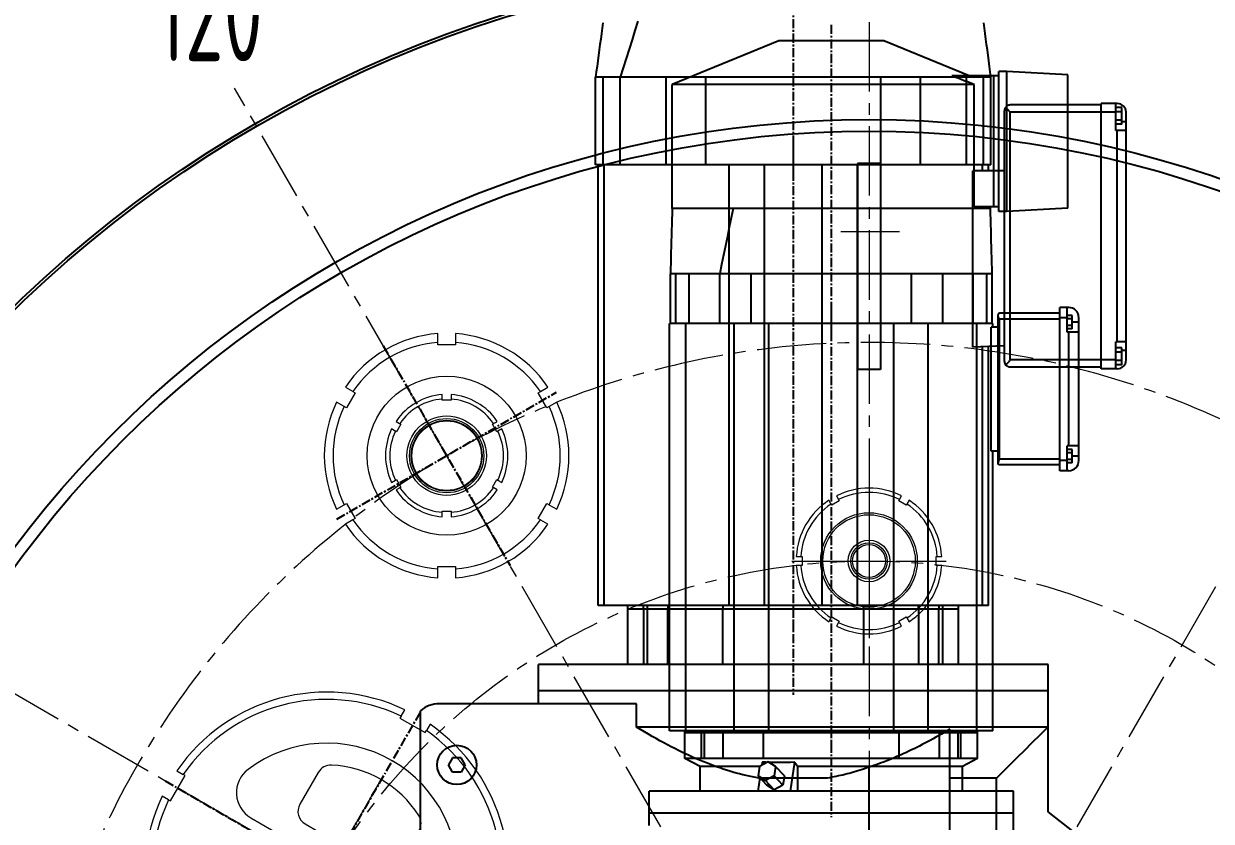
# Model space of a CAD drawing. Header units: inches. Extents: x -375 to 8535, y -477 to 12465.
# Drawn here: x 1244 to 2059, y 4790 to 5337 of the extents above; entities that cross this region are included whole.
import ezdxf

# ---------------------------------------------------------------- set-up
doc = ezdxf.new("R2010")
doc.units = ezdxf.units.IN
doc.header["$LTSCALE"] = 5
doc.linetypes.add('CENTER', pattern=[2, 1.25, -0.25, 0.25, -0.25])
doc.linetypes.add('CENTER2', pattern=[28.575, 19.05, -3.175, 3.175, -3.175])
for name, color, linetype in [('1轮廓实线层', 7, 'Continuous'), ('3中心线层', 1, 'CENTER'), ('6文字层', 3, 'Continuous')]:
    doc.layers.add(name, color=color, linetype=linetype)
doc.layers.add('图层1', color=1, linetype='CENTER2', lineweight=13)
doc.styles.add('PC_TEXTSTYLE', font='isocp.shx', dxfattribs={"width": 0.8, "bigfont": 'hzfs.shx'})

# ---------------------------------------------------------------- blocks, each defined once
blk = doc.blocks.new('SW_CENTERMARKSYMBOL_3')
at = {"color": 0, "linetype": 'Continuous', "lineweight": 0}
for p, q in [((0, 0.5), (0, 1.5)), ((0, 0), (0, 0.25)), ((-0.5, 0), (-1.5, 0)), ((0, 0), (-0.25, 0)), ((0, 0), (0, -0.25)), ((0, 0), (0.25, 0)), ((0.5, 0), (1.5, 0)), ((0, -0.5), (0, -1.5))]:
    blk.add_line(p, q, dxfattribs=at)
blk = doc.blocks.new('SW_CENTERMARKSYMBOL_15')
at = {"color": 0, "linetype": 'Continuous', "lineweight": 0}
for p, q in [((0, 0.1), (0, 0.2)), ((-0.1, 0), (-0.2, 0)), ((0, 0), (-0.05, 0)), ((0, 0), (0, 0.05)), ((0, 0), (0, -0.05)), ((0, 0), (0.05, 0)), ((0.1, 0), (0.2, 0)), ((0, -0.1), (0, -0.2))]:
    blk.add_line(p, q, dxfattribs=at)
blk = doc.blocks.new('I$C70221E4B')
at = {"color": 7, "linetype": 'Continuous', "lineweight": 15}
for p, q in [((118, 247.58), (118, 252.6)), ((118, 247.58), (118, 246)), ((118, 246), (138, 246)), ((138, 252.6), (138, 247.58)), ((138, 246), (138, 247.58)), ((88, 185.66), (88, 160.5)), ((168, 185.66), (168, 160.5)), ((98, 150.5), (158, 150.5)), ((3.4, 138), (8.42, 138)), ((10, 138), (8.42, 138)), ((10, 118), (10, 138)), ((63.63, 135.5), (192.37, 135.5)), ((247.58, 138), (246, 138)), ((246, 138), (246, 118)), ((247.58, 138), (252.6, 138)), ((8.42, 118), (3.4, 118)), ((8.42, 118), (10, 118)), ((192.37, 120.5), (63.63, 120.5)), ((246, 118), (247.58, 118)), ((252.6, 118), (247.58, 118)), ((148, 90.5), (128, 90.5)), ((178, 90.5), (148, 90.5)), ((178, 90.5), (178, 75.5)), ((128, 75.5), (148, 75.5)), ((148, 75.5), (178, 75.5)), ((138, 10), (118, 10)), ((118, 10), (118, 8.42)), ((118, 3.4), (118, 8.42)), ((138, 8.42), (138, 10)), ((138, 8.42), (138, 3.4))]:
    blk.add_line(p, q, dxfattribs=at)
for centre, radius, start, end in [((128, 128), 125, 94.58857, 175.41143), ((128, 128), 120, 94.78019, 175.21981), ((128, 128), 125, 4.58857, 85.41143), ((128, 128), 120, 4.78019, 85.21981), ((128, 128), 90, 23.1324, 156.8676), ((128, 128), 75, 62.51357, 117.48643), ((98, 185.66), 10, 117.48643, 180), ((158, 185.66), 10, 0, 62.51357), ((63.63, 155.5), 20, 156.8676, 270), ((192.37, 155.5), 20, 270, 23.1324), ((98, 160.5), 10, 180, 270), ((158, 160.5), 10, 270, 0), ((128, 128), 125, 184.58857, 265.41143), ((128, 128), 120, 184.78019, 265.21981), ((63.63, 100.5), 20, 90, 203.1324), ((128, 128), 120, 274.78019, 355.21981), ((128, 128), 125, 274.58857, 355.41143), ((192.37, 100.5), 20, 336.8676, 90), ((128, 128), 90, 203.1324, 336.8676), ((128, 83), 7.5, 90, 270)]:
    blk.add_arc(centre, radius, start, end, dxfattribs=at)
at = {"layer": '3中心线层'}
for p, q in [((128, 256), (128, 0)), ((0, 128), (256, 128)), ((120.5, 83), (178, 83))]:
    blk.add_line(p, q, dxfattribs=at)
at = {"color": 7, "linetype": 'Continuous', "lineweight": 0, "xscale": 50, "yscale": 50, "zscale": 50}
blk.add_blockref('SW_CENTERMARKSYMBOL_3', (128, 128), dxfattribs=at)
at = {"layer": '3中心线层', "xscale": 50, "yscale": 50, "zscale": 50}
blk.add_blockref('SW_CENTERMARKSYMBOL_15', (128, 83), dxfattribs=at)
blk = doc.blocks.new('I$CFEC8C5BE')
at = {"color": 7, "linetype": 'Continuous', "lineweight": 15}
for p, q in [((42.92, 151.35), (39.91, 156.56)), ((54.2, 155.82), (43.8, 149.82)), ((53.31, 157.35), (54.2, 155.82)), ((119.8, 155.82), (120.69, 157.35)), ((130.2, 149.82), (119.8, 155.82)), ((43.8, 149.82), (42.92, 151.35)), ((131.08, 151.35), (130.2, 149.82)), ((65.4, 118.41), (64.96, 119.17)), ((70.6, 121.41), (65.4, 118.41)), ((70.16, 122.17), (70.6, 121.41)), ((103.4, 121.41), (103.84, 122.17)), ((108.6, 118.41), (103.4, 121.41)), ((109.04, 119.17), (108.6, 118.41)), ((3.21, 93), (9.23, 93)), ((9.23, 93), (11, 93)), ((11, 93), (11, 81)), ((45.11, 90), (48.12, 90)), ((48.12, 90), (49, 90)), ((49, 90), (49, 84)), ((125, 90), (125.88, 90)), ((125, 84), (125, 90)), ((163, 93), (164.77, 93)), ((163, 81), (163, 93)), ((164.77, 93), (170.79, 93)), ((48.12, 84), (45.11, 84)), ((49, 84), (48.12, 84)), ((125.88, 84), (125, 84)), ((128.89, 84), (125.88, 84)), ((9.23, 81), (3.21, 81)), ((11, 81), (9.23, 81)), ((164.77, 81), (163, 81)), ((170.79, 81), (164.77, 81)), ((64.96, 54.83), (65.4, 55.59)), ((65.4, 55.59), (70.6, 52.59)), ((70.6, 52.59), (70.16, 51.83)), ((103.4, 52.59), (108.6, 55.59)), ((103.84, 51.83), (103.4, 52.59)), ((108.6, 55.59), (109.04, 54.83)), ((39.91, 17.44), (42.92, 22.65)), ((42.92, 22.65), (43.8, 24.18)), ((43.8, 24.18), (54.2, 18.18)), ((54.2, 18.18), (53.31, 16.65)), ((119.8, 18.18), (130.2, 24.18)), ((120.69, 16.65), (119.8, 18.18)), ((130.2, 24.18), (131.08, 22.65))]:
    blk.add_line(p, q, dxfattribs=at)
at = {"color": 7, "linetype": 'Continuous', "lineweight": 15, "flags": 128}
for points in [[(50.3, 162.56), (53.13, 157.67), (53.31, 157.35)], [(120.69, 157.35), (120.87, 157.67), (123.7, 162.56)], [(134.09, 156.56), (131.26, 151.67), (131.08, 151.35)], [(68.65, 124.78), (70.06, 122.33), (70.16, 122.17)], [(103.84, 122.17), (103.94, 122.33), (105.35, 124.78)], [(64.96, 119.17), (64.87, 119.33), (63.46, 121.78)], [(110.54, 121.78), (109.13, 119.33), (109.04, 119.17)], [(63.46, 52.22), (64.87, 54.67), (64.96, 54.83)], [(70.16, 51.83), (70.06, 51.67), (68.65, 49.22)], [(105.35, 49.22), (103.94, 51.67), (103.84, 51.83)], [(53.31, 16.65), (53.13, 16.33), (50.3, 11.44)], [(123.7, 11.44), (120.87, 16.33), (120.69, 16.65)], [(131.08, 22.65), (131.26, 22.33), (134.09, 17.44)]]:
    blk.add_lwpolyline(points, dxfattribs=at)
at = {"color": 7, "linetype": 'Continuous', "lineweight": 15}
for radius in [54.6, 27.3, 25.5, 24.3, 23.9]:
    blk.add_circle((87, 87), radius, dxfattribs=at)
for radius, start, end in [(84, 64.09604, 115.90396), (78, 64.41173, 115.58827), (84, 124.09604, 175.90396), (84, 4.09604, 55.90396), (78, 124.41173, 175.58827), (78, 4.41173, 55.58827), (42, 64.09604, 115.90396), (39, 64.41173, 115.58827), (42, 124.09604, 175.90396), (39, 124.41173, 175.58827), (39, 4.41173, 55.58827), (42, 4.09604, 55.90396), (42, 184.09604, 235.90396), (39, 184.41173, 235.58827), (39, 304.41173, 355.58827), (42, 304.09604, 355.90396), (84, 184.09604, 235.90396), (78, 184.41173, 235.58827), (78, 304.41173, 355.58827), (84, 304.09604, 355.90396), (42, 244.09604, 295.90396), (39, 244.41173, 295.58827), (78, 244.41173, 295.58827), (84, 244.09604, 295.90396)]:
    blk.add_arc((87, 87), radius, start, end, dxfattribs=at)
for points, knots in [([(125.88, 90), (125.95, 90), (126.95, 90), (127.95, 90), (128.89, 90)], [0, 0, 0, 0, 0.060559, 1, 1, 1, 1]), ([(109.04, 54.83), (109.07, 54.77), (109.57, 53.9), (110.07, 53.04), (110.54, 52.22)], [0, 0, 0, 0, 0.0605576, 1, 1, 1, 1])]:
    blk.add_open_spline(points, degree=3, knots=knots, dxfattribs=at)
at = {"layer": '3中心线层'}
for p, q in [((87, 174), (87, 0)), ((0, 87), (174, 87))]:
    blk.add_line(p, q, dxfattribs=at)
blk = doc.blocks.new('1-2')
for p, q in [((-12657.9, 283.59), (-12560.7, 283.59)), ((-12555.9, 135.2), (-12555.9, 270.59)), ((-12602.9, 261.48), (-12597.9, 264.36)), ((-12602.9, 255.7), (-12602.9, 261.48)), ((-12592.9, 261.48), (-12597.9, 264.36)), ((-12592.9, 255.7), (-12592.9, 261.48)), ((-12597.9, 252.82), (-12602.9, 255.7)), ((-12597.9, 252.82), (-12592.9, 255.7)), ((-12555.9, 202.59), (-12528.9, 202.59)), ((-12546.9, -147.41), (-12546.9, 202.59)), ((-12528.9, -147.41), (-12528.9, 202.59)), ((-12185.9, 163.34), (-12125.9, 163.34)), ((-12185.9, -108.16), (-12185.9, 163.34)), ((-12125.9, 163.32), (-12125.9, 163.34)), ((-12122.15, 162.84), (-12125.9, 163.34)), ((-12125.9, 163.28), (-12125.9, 163.32)), ((-12125.9, 163.21), (-12125.9, 163.28)), ((-12125.9, 163.11), (-12125.9, 163.21)), ((-12125.9, 162.98), (-12125.9, 163.11)), ((-12488.4, 161.59), (-12185.9, 161.59)), ((-12488.4, -106.41), (-12488.4, 161.59)), ((-12488.4, 157.52), (-12185.9, 157.52)), ((-12185.9, 158.12), (-12125.9, 158.12)), ((-12125.9, 162.82), (-12125.9, 162.98)), ((-12125.9, 162.63), (-12125.9, 162.82)), ((-12125.9, 162.41), (-12125.9, 162.63)), ((-12125.9, 162.17), (-12125.9, 162.41)), ((-12125.9, 161.89), (-12125.9, 162.17)), ((-12125.9, 161.59), (-12125.9, 161.89)), ((-12125.9, 161.26), (-12125.9, 161.59)), ((-12125.9, 160.89), (-12125.9, 161.26)), ((-12125.9, 160.5), (-12125.9, 160.89)), ((-12125.9, 159.64), (-12125.9, 160.5)), ((-12125.9, 159.16), (-12125.9, 159.64)), ((-12125.9, 158.66), (-12125.9, 159.16)), ((-12125.9, 158.12), (-12125.9, 158.66)), ((-12125.9, 157.97), (-12125.9, 158.12)), ((-12125.9, 157.81), (-12125.9, 157.97)), ((-12125.9, 157.63), (-12125.9, 157.81)), ((-12125.9, 157.44), (-12125.9, 157.63)), ((-12125.9, 157.25), (-12125.9, 157.44)), ((-12125.9, 157.04), (-12125.9, 157.25)), ((-12125.9, 156.82), (-12125.9, 157.04)), ((-12125.9, 156.59), (-12125.9, 156.82)), ((-12125.9, 156.35), (-12125.9, 156.59)), ((-12125.9, 156.1), (-12125.9, 156.35)), ((-12125.9, 155.84), (-12125.9, 156.1)), ((-12125.9, 155.57), (-12125.9, 155.84)), ((-12125.9, 155.29), (-12125.9, 155.57)), ((-12125.9, 154.99), (-12125.9, 155.29)), ((-12125.9, 154.69), (-12125.9, 154.99)), ((-12118.4, 162.34), (-12122.15, 162.84)), ((-12114.65, 161.84), (-12118.4, 162.34)), ((-12107.15, 160.84), (-12114.65, 161.84)), ((-12103.4, 160.34), (-12107.15, 160.84)), ((-12099.65, 159.84), (-12103.4, 160.34)), ((-12095.9, 159.34), (-12099.65, 159.84)), ((-12092.15, 158.84), (-12095.9, 159.34)), ((-12088.4, 158.34), (-12092.15, 158.84)), ((-12125.9, 154.37), (-12125.9, 154.69)), ((-12125.9, 154.05), (-12125.9, 154.37)), ((-12125.9, 153.71), (-12125.9, 154.05)), ((-12125.9, 153.37), (-12125.9, 153.71)), ((-12125.9, 153.01), (-12125.9, 153.37)), ((-12125.9, 152.65), (-12125.9, 153.01)), ((-12125.9, 152.27), (-12125.9, 152.65)), ((-12125.9, 151.89), (-12125.9, 152.27)), ((-12125.9, 151.49), (-12125.9, 151.89)), ((-12125.9, 151.08), (-12125.9, 151.49)), ((-12125.9, 150.67), (-12125.9, 151.08)), ((-12125.9, 150.24), (-12125.9, 150.67)), ((-12125.9, 149.81), (-12125.9, 150.24)), ((-12125.9, 149.36), (-12125.9, 149.81)), ((-12125.9, 148.91), (-12125.9, 149.36)), ((-12125.9, 148.45), (-12125.9, 148.91)), ((-12125.9, 147.97), (-12125.9, 148.45)), ((-12125.9, 147.49), (-12125.9, 147.97)), ((-12125.9, 147), (-12125.9, 147.49)), ((-12125.9, 146.5), (-12125.9, 147)), ((-12528.9, 141.09), (-12488.4, 141.09)), ((-12490.9, -85.91), (-12490.9, 141.09)), ((-12185.9, 146.5), (-12125.9, 146.5)), ((-12119.47, 144.45), (-12125.9, 146.5)), ((-12125.9, 145.56), (-12125.9, 146.5)), ((-12125.9, 144.79), (-12125.9, 145.56)), ((-12125.9, 144.01), (-12125.9, 144.79)), ((-12125.9, 143.22), (-12125.9, 144.01)), ((-12125.9, 142.43), (-12125.9, 143.22)), ((-12125.9, 141.62), (-12125.9, 142.43)), ((-12125.9, 140.81), (-12125.9, 141.62)), ((-12125.9, 139.99), (-12125.9, 140.81)), ((-12125.9, 139.16), (-12125.9, 139.99)), ((-12125.9, 138.32), (-12125.9, 139.16)), ((-12113.04, 142.41), (-12119.47, 144.45)), ((-12100.19, 138.32), (-12113.04, 142.41)), ((-12575.21, 129.73), (-12573.58, 132.45)), ((-12573.58, 132.45), (-12571.9, 135.2)), ((-12571.9, 135.2), (-12555.9, 135.2)), ((-12571.9, -147.41), (-12571.9, 135.2)), ((-12125.9, 137.48), (-12125.9, 138.32)), ((-12125.9, 136.63), (-12125.9, 137.48)), ((-12125.9, 135.76), (-12125.9, 136.63)), ((-12125.9, 134.89), (-12125.9, 135.76)), ((-12125.9, 134.02), (-12125.9, 134.89)), ((-12125.9, 133.13), (-12125.9, 134.02)), ((-12125.9, 132.24), (-12125.9, 133.13)), ((-12125.9, 131.33), (-12125.9, 132.24)), ((-12125.9, 130.43), (-12125.9, 131.33)), ((-12093.76, 136.28), (-12100.19, 138.32)), ((-12087.33, 134.23), (-12093.76, 136.28)), ((-12639.4, 126.49), (-12615.9, 126.49)), ((-12630.9, -123.51), (-12630.9, 126.49)), ((-12615.9, -123.51), (-12615.9, 126.49)), ((-12579.84, 121.75), (-12578.34, 124.38)), ((-12578.34, 124.38), (-12576.8, 127.04)), ((-12576.8, 127.04), (-12575.21, 129.73)), ((-12528.9, 130.27), (-12490.9, 130.27)), ((-12528.9, 127.63), (-12490.9, 127.63)), ((-12490.9, 130.38), (-12488.4, 130.38)), ((-12490.9, 127.73), (-12488.4, 127.73)), ((-12125.9, 129.51), (-12125.9, 130.43)), ((-12125.9, 128.58), (-12125.9, 129.51)), ((-12125.9, 127.65), (-12125.9, 128.58)), ((-12125.9, 126.71), (-12125.9, 127.65)), ((-12125.9, 125.77), (-12125.9, 126.71)), ((-12125.9, 124.81), (-12125.9, 125.77)), ((-12125.9, 123.85), (-12125.9, 124.81)), ((-12125.9, 122.88), (-12125.9, 123.85)), ((-12125.9, 121.9), (-12125.9, 122.88)), ((-12584.07, 114.01), (-12582.7, 116.57)), ((-12582.7, 116.57), (-12581.29, 119.14)), ((-12581.29, 119.14), (-12579.84, 121.75)), ((-12185.9, 114.86), (-12125.9, 114.86)), ((-12125.9, 120.92), (-12125.9, 121.9)), ((-12125.9, 119.93), (-12125.9, 120.92)), ((-12125.9, 118.94), (-12125.9, 119.93)), ((-12125.9, 117.93), (-12125.9, 118.94)), ((-12125.9, 116.92), (-12125.9, 117.93)), ((-12125.9, 115.9), (-12125.9, 116.92)), ((-12125.9, 114.86), (-12125.9, 115.9)), ((-12125.9, 114.15), (-12125.9, 114.86)), ((-12589.14, 104.03), (-12587.94, 106.49)), ((-12587.94, 106.49), (-12586.69, 108.97)), ((-12586.69, 108.97), (-12585.4, 111.48)), ((-12585.4, 111.48), (-12584.07, 114.01)), ((-12574.4, 112.49), (-12294.9, 112.49)), ((-12574.4, -109.51), (-12574.4, 112.49)), ((-12528.9, 113.7), (-12490.9, 113.7)), ((-12490.9, 113.59), (-12488.4, 113.59)), ((-12294.9, -109.51), (-12294.9, 112.49)), ((-12294.9, 111.99), (-12260.9, 111.99)), ((-12294.9, 108.19), (-12260.9, 108.19)), ((-12257.15, 111.89), (-12260.9, 111.99)), ((-12260.9, -109.01), (-12260.9, 111.99)), ((-12253.4, 111.78), (-12257.15, 111.89)), ((-12249.65, 111.68), (-12253.4, 111.78)), ((-12245.9, 111.57), (-12249.65, 111.68)), ((-12242.15, 111.47), (-12245.9, 111.57)), ((-12238.4, 111.36), (-12242.15, 111.47)), ((-12234.65, 111.26), (-12238.4, 111.36)), ((-12230.9, 111.16), (-12234.65, 111.26)), ((-12227.15, 111.05), (-12230.9, 111.16)), ((-12223.4, 110.95), (-12227.15, 111.05)), ((-12219.65, 110.84), (-12223.4, 110.95)), ((-12215.9, 110.74), (-12219.65, 110.84)), ((-12215.9, 110.74), (-12130.9, 110.74)), ((-12215.9, -107.76), (-12215.9, 110.74)), ((-12100.9, 37.59), (-12130.9, 110.74)), ((-12130.9, -96.62), (-12130.9, 110.74)), ((-12125.9, 113.45), (-12125.9, 114.15)), ((-12125.9, 112.75), (-12125.9, 113.45)), ((-12125.9, 112.04), (-12125.9, 112.75)), ((-12125.9, 111.32), (-12125.9, 112.04)), ((-12125.9, 110.6), (-12125.9, 111.32)), ((-12125.9, 109.87), (-12125.9, 110.6)), ((-12125.9, 109.14), (-12125.9, 109.87)), ((-12125.9, 108.4), (-12125.9, 109.14)), ((-12125.9, 107.65), (-12125.9, 108.4)), ((-12125.9, 106.9), (-12125.9, 107.65)), ((-12125.9, 106.15), (-12125.9, 106.9)), ((-12125.9, 105.38), (-12125.9, 106.15)), ((-12598.9, 91.49), (-12593.4, 101.99)), ((-12593.4, 101.99), (-12574.4, 101.99)), ((-12593.4, -99.01), (-12593.4, 101.99)), ((-12592.54, 96.75), (-12591.45, 99.16)), ((-12591.45, 99.16), (-12590.31, 101.58)), ((-12590.31, 101.58), (-12589.14, 104.03)), ((-12575.9, -99.01), (-12575.9, 101.99)), ((-12574.4, 101.4), (-12294.9, 101.4)), ((-12294.9, 99.01), (-12260.9, 99.01)), ((-12125.9, 104.62), (-12125.9, 105.38)), ((-12125.9, 103.85), (-12125.9, 104.62)), ((-12125.9, 103.07), (-12125.9, 103.85)), ((-12125.9, 102.29), (-12125.9, 103.07)), ((-12125.9, 101.51), (-12125.9, 102.29)), ((-12125.9, 100.72), (-12125.9, 101.51)), ((-12125.9, 99.93), (-12125.9, 100.72)), ((-12125.9, 99.13), (-12125.9, 99.93)), ((-12125.9, 98.33), (-12125.9, 99.13)), ((-12125.9, 97.52), (-12125.9, 98.33)), ((-12615.9, 91.49), (-12598.9, 91.49)), ((-12598.9, 50.82), (-12598.9, 91.49)), ((-12595.59, 89.63), (-12594.61, 91.99)), ((-12594.61, 91.99), (-12593.59, 94.36)), ((-12593.59, 94.36), (-12592.54, 96.75)), ((-12593.4, 90.5), (-12574.4, 90.5)), ((-12125.9, 96.72), (-12125.9, 97.52)), ((-12125.9, 95.9), (-12125.9, 96.72)), ((-12125.9, 95.09), (-12125.9, 95.9)), ((-12125.9, 94.27), (-12125.9, 95.09)), ((-12125.9, 93.45), (-12125.9, 94.27)), ((-12125.9, 92.62), (-12125.9, 93.45)), ((-12125.9, 91.8), (-12125.9, 92.62)), ((-12125.9, 90.97), (-12125.9, 91.8)), ((-12125.9, 90.13), (-12125.9, 90.97)), ((-12125.9, 89.3), (-12125.9, 90.13)), ((-12599.16, 80.35), (-12598.32, 82.65)), ((-12598.32, 82.65), (-12597.45, 84.96)), ((-12597.45, 84.96), (-12596.54, 87.29)), ((-12596.54, 87.29), (-12595.59, 89.63)), ((-12593.4, 88.57), (-12574.4, 88.57)), ((-12185.9, 87.62), (-12125.9, 87.62)), ((-12125.9, 88.46), (-12125.9, 89.3)), ((-12125.9, 87.62), (-12125.9, 88.46)), ((-12125.9, 84.23), (-12125.9, 87.62)), ((-12125.9, 80.83), (-12125.9, 84.23)), ((-12602.16, 71.24), (-12601.46, 73.5)), ((-12601.46, 73.5), (-12600.73, 75.77)), ((-12600.73, 75.77), (-12599.96, 78.05)), ((-12599.96, 78.05), (-12599.16, 80.35)), ((-12593.4, 75.84), (-12574.4, 75.84)), ((-12528.9, 75.95), (-12490.9, 75.95)), ((-12490.9, 75.72), (-12488.4, 75.72)), ((-12294.9, 78.08), (-12260.9, 78.08)), ((-12254.47, 76.77), (-12260.9, 78.08)), ((-12248.04, 75.47), (-12254.47, 76.77)), ((-12241.61, 74.17), (-12248.04, 75.47)), ((-12235.19, 72.87), (-12241.61, 74.17)), ((-12125.9, 77.42), (-12125.9, 80.83)), ((-12125.9, 74), (-12125.9, 77.42)), ((-12125.9, 70.59), (-12125.9, 74)), ((-12604.05, 64.5), (-12603.45, 66.74)), ((-12603.45, 66.74), (-12602.82, 68.99)), ((-12602.82, 68.99), (-12602.16, 71.24)), ((-12574.4, 68.07), (-12294.9, 68.07)), ((-12488.4, 71.61), (-12185.9, 71.61)), ((-12228.76, 71.57), (-12235.19, 72.87)), ((-12222.33, 70.27), (-12228.76, 71.57)), ((-12215.9, 68.97), (-12222.33, 70.27)), ((-12125.9, 67.16), (-12125.9, 70.59)), ((-12125.9, 63.74), (-12125.9, 67.16)), ((-12606.09, 55.6), (-12605.63, 57.82)), ((-12605.63, 57.82), (-12605.13, 60.04)), ((-12605.13, 60.04), (-12604.61, 62.27)), ((-12604.61, 62.27), (-12604.05, 64.5)), ((-12125.9, 60.31), (-12125.9, 63.74)), ((-12125.9, 56.87), (-12125.9, 60.31)), ((-12606.63, 50.54), (-12615.9, 51.99)), ((-12611.7, 45.79), (-12605.26, 51.81)), ((-12608.47, 46.77), (-12605.26, 51.81)), ((-12606.9, 51.17), (-12606.51, 53.38)), ((-12606.9, 4.01), (-12606.9, 51.17)), ((-12606.51, 53.38), (-12606.09, 55.6)), ((-12598.85, 50.81), (-12605.26, 51.81)), ((-12595.65, 44.76), (-12598.85, 50.81)), ((-12595.97, 48.87), (-12597.99, 49.19)), ((-12294.9, 56.47), (-12260.9, 56.47)), ((-12125.9, 53.44), (-12125.9, 56.87)), ((-12125.9, 50), (-12125.9, 53.44)), ((-12125.9, 46.56), (-12125.9, 50)), ((-12614.91, 40.75), (-12608.47, 46.77)), ((-12614.91, 40.75), (-12611.7, 45.79)), ((-12605.26, 40.73), (-12608.47, 46.77)), ((-12598.85, 39.72), (-12595.65, 44.76)), ((-12596.29, 38.2), (-12596.26, 41.05)), ((-12596.26, 41.05), (-12596.19, 43.9)), ((-12596.13, 45.67), (-12596.1, 46.2)), ((-12596.1, 46.2), (-12596.08, 46.74)), ((-12596.08, 46.74), (-12596.05, 47.27)), ((-12596.05, 47.27), (-12596.03, 47.8)), ((-12596.03, 47.8), (-12596, 48.34)), ((-12596, 48.34), (-12595.97, 48.87)), ((-12593.4, 48.15), (-12574.4, 48.15)), ((-12574.4, 44.41), (-12294.9, 44.41)), ((-12488.4, 47.45), (-12185.9, 47.45)), ((-12125.9, 43.12), (-12125.9, 46.56)), ((-12125.9, 39.67), (-12125.9, 43.12)), ((-12611.7, 34.7), (-12614.91, 40.75)), ((-12611.7, 34.7), (-12605.26, 40.73)), ((-12605.29, 33.7), (-12611.7, 34.7)), ((-12605.29, 33.7), (-12598.85, 39.72)), ((-12598.85, 39.72), (-12605.26, 40.73)), ((-12596.28, 35.34), (-12596.29, 38.2)), ((-12596.22, 32.47), (-12596.28, 35.34)), ((-12125.9, 36.23), (-12125.9, 39.67)), ((-12125.9, 32.78), (-12125.9, 36.23)), ((-12125.9, 29.34), (-12125.9, 32.78)), ((-12100.9, -34.61), (-12100.9, 37.59)), ((-12595.97, 26.7), (-12615.9, 29.82)), ((-12615.9, 24.54), (-12598.9, 24.54)), ((-12598.9, 24.54), (-12598.49, 24.84)), ((-12598.9, -88.51), (-12598.9, 24.54)), ((-12598.49, 24.84), (-12598.08, 25.14)), ((-12598.08, 25.14), (-12597.66, 25.45)), ((-12597.66, 25.45), (-12597.24, 25.76)), ((-12597.24, 25.76), (-12596.82, 26.07)), ((-12596.82, 26.07), (-12596.4, 26.38)), ((-12596.4, 26.38), (-12595.97, 26.7)), ((-12596.11, 29.59), (-12596.22, 32.47)), ((-12595.97, 26.7), (-12596.11, 29.59)), ((-12125.9, 25.89), (-12125.9, 29.34)), ((-12125.9, 22.44), (-12125.9, 25.89)), ((-12125.9, 19), (-12125.9, 22.44)), ((-12125.9, 15.55), (-12125.9, 19)), ((-12125.9, 12.11), (-12125.9, 15.55)), ((-12125.9, 8.67), (-12125.9, 12.11)), ((-12125.9, 5.22), (-12125.9, 8.67)), ((-12606.64, 2.53), (-12606.9, 4.01)), ((-12606.37, 1.05), (-12606.64, 2.53)), ((-12606.08, -0.42), (-12606.37, 1.05)), ((-12488.4, 7.73), (-12185.9, 7.73)), ((-12125.9, 1.79), (-12125.9, 5.22)), ((-12125.9, -1.65), (-12125.9, 1.79)), ((-12605.78, -1.9), (-12606.08, -0.42)), ((-12605.47, -3.39), (-12605.78, -1.9)), ((-12605.13, -4.87), (-12605.47, -3.39)), ((-12604.79, -6.35), (-12605.13, -4.87)), ((-12604.42, -7.84), (-12604.79, -6.35)), ((-12604.05, -9.33), (-12604.42, -7.84)), ((-12125.9, -5.08), (-12125.9, -1.65)), ((-12125.9, -8.51), (-12125.9, -5.08)), ((-12603.65, -10.82), (-12604.05, -9.33)), ((-12603.24, -12.32), (-12603.65, -10.82)), ((-12602.82, -13.82), (-12603.24, -12.32)), ((-12602.38, -15.32), (-12602.82, -13.82)), ((-12601.93, -16.82), (-12602.38, -15.32)), ((-12125.9, -11.94), (-12125.9, -8.51)), ((-12125.9, -15.36), (-12125.9, -11.94)), ((-12125.9, -18.78), (-12125.9, -15.36)), ((-12662.9, -24.41), (-12599.43, -24.41)), ((-12601.46, -18.33), (-12601.93, -16.82)), ((-12600.97, -19.85), (-12601.46, -18.33)), ((-12600.47, -21.36), (-12600.97, -19.85)), ((-12599.96, -22.88), (-12600.47, -21.36)), ((-12599.43, -24.41), (-12599.96, -22.88)), ((-12598.88, -26.07), (-12599.43, -24.41)), ((-12528.9, -20.77), (-12490.9, -20.77)), ((-12490.9, -20.54), (-12488.4, -20.54)), ((-12488.4, -16.43), (-12185.9, -16.43)), ((-12125.9, -22.19), (-12125.9, -18.78)), ((-12125.9, -25.6), (-12125.9, -22.19)), ((-12598.32, -27.73), (-12598.88, -26.07)), ((-12597.74, -29.4), (-12598.32, -27.73)), ((-12597.14, -31.08), (-12597.74, -29.4)), ((-12596.52, -32.76), (-12597.14, -31.08)), ((-12185.9, -32.44), (-12125.9, -32.44)), ((-12125.9, -29), (-12125.9, -25.6)), ((-12125.9, -32.44), (-12125.9, -29)), ((-12125.9, -33.28), (-12125.9, -32.44)), ((-12595.89, -34.45), (-12596.52, -32.76)), ((-12595.23, -36.15), (-12595.89, -34.45)), ((-12594.55, -37.86), (-12595.23, -36.15)), ((-12593.86, -39.57), (-12594.55, -37.86)), ((-12593.14, -41.29), (-12593.86, -39.57)), ((-12125.9, -34.12), (-12125.9, -33.28)), ((-12125.9, -34.95), (-12125.9, -34.12)), ((-12125.9, -35.78), (-12125.9, -34.95)), ((-12125.9, -36.61), (-12125.9, -35.78)), ((-12125.9, -37.44), (-12125.9, -36.61)), ((-12125.9, -38.27), (-12125.9, -37.44)), ((-12125.9, -39.09), (-12125.9, -38.27)), ((-12125.9, -39.91), (-12125.9, -39.09)), ((-12125.9, -40.72), (-12125.9, -39.91)), ((-12125.9, -41.53), (-12125.9, -40.72)), ((-12124.9, -93.13), (-12100.9, -34.61)), ((-12593.4, -45.17), (-12574.4, -45.17)), ((-12592.41, -43.02), (-12593.14, -41.29)), ((-12591.66, -44.76), (-12592.41, -43.02)), ((-12590.88, -46.51), (-12591.66, -44.76)), ((-12590.09, -48.27), (-12590.88, -46.51)), ((-12589.27, -50.04), (-12590.09, -48.27)), ((-12574.4, -41.43), (-12294.9, -41.43)), ((-12125.9, -42.34), (-12125.9, -41.53)), ((-12125.9, -43.15), (-12125.9, -42.34)), ((-12125.9, -43.95), (-12125.9, -43.15)), ((-12125.9, -44.74), (-12125.9, -43.95)), ((-12125.9, -45.54), (-12125.9, -44.74)), ((-12125.9, -46.33), (-12125.9, -45.54)), ((-12125.9, -47.11), (-12125.9, -46.33)), ((-12125.9, -47.89), (-12125.9, -47.11)), ((-12125.9, -48.67), (-12125.9, -47.89)), ((-12125.9, -49.44), (-12125.9, -48.67)), ((-12588.44, -51.82), (-12589.27, -50.04)), ((-12587.58, -53.61), (-12588.44, -51.82)), ((-12586.71, -55.41), (-12587.58, -53.61)), ((-12585.81, -57.22), (-12586.71, -55.41)), ((-12294.9, -53.49), (-12260.9, -53.49)), ((-12125.9, -50.2), (-12125.9, -49.44)), ((-12125.9, -50.96), (-12125.9, -50.2)), ((-12125.9, -51.72), (-12125.9, -50.96)), ((-12125.9, -52.47), (-12125.9, -51.72)), ((-12125.9, -53.22), (-12125.9, -52.47)), ((-12125.9, -53.95), (-12125.9, -53.22)), ((-12125.9, -54.69), (-12125.9, -53.95)), ((-12125.9, -55.42), (-12125.9, -54.69)), ((-12125.9, -56.14), (-12125.9, -55.42)), ((-12125.9, -56.86), (-12125.9, -56.14)), ((-12125.9, -57.57), (-12125.9, -56.86)), ((-12584.89, -59.04), (-12585.81, -57.22)), ((-12583.95, -60.88), (-12584.89, -59.04)), ((-12582.99, -62.73), (-12583.95, -60.88)), ((-12582, -64.59), (-12582.99, -62.73)), ((-12581, -66.47), (-12582, -64.59)), ((-12574.4, -65.1), (-12294.9, -65.1)), ((-12528.9, -58.52), (-12490.9, -58.52)), ((-12490.9, -58.41), (-12488.4, -58.41)), ((-12185.9, -59.69), (-12125.9, -59.69)), ((-12125.9, -58.27), (-12125.9, -57.57)), ((-12125.9, -58.97), (-12125.9, -58.27)), ((-12125.9, -59.69), (-12125.9, -58.97)), ((-12125.9, -60.75), (-12125.9, -59.69)), ((-12125.9, -61.77), (-12125.9, -60.75)), ((-12125.9, -62.79), (-12125.9, -61.77)), ((-12125.9, -63.8), (-12125.9, -62.79)), ((-12125.9, -64.8), (-12125.9, -63.8)), ((-12125.9, -65.79), (-12125.9, -64.8)), ((-12593.4, -72.86), (-12574.4, -72.86)), ((-12579.97, -68.36), (-12581, -66.47)), ((-12578.92, -70.26), (-12579.97, -68.36)), ((-12577.84, -72.18), (-12578.92, -70.26)), ((-12576.74, -74.11), (-12577.84, -72.18)), ((-12528.9, -72.45), (-12490.9, -72.45)), ((-12490.9, -72.55), (-12488.4, -72.55)), ((-12125.9, -66.78), (-12125.9, -65.79)), ((-12125.9, -67.76), (-12125.9, -66.78)), ((-12125.9, -68.74), (-12125.9, -67.76)), ((-12125.9, -69.7), (-12125.9, -68.74)), ((-12125.9, -70.66), (-12125.9, -69.7)), ((-12125.9, -71.62), (-12125.9, -70.66)), ((-12125.9, -72.56), (-12125.9, -71.62)), ((-12125.9, -73.5), (-12125.9, -72.56)), ((-12669.88, -80.01), (-12573.3, -80.01)), ((-12606.9, -112.05), (-12606.9, -80.01)), ((-12575.62, -76.06), (-12576.74, -74.11)), ((-12574.47, -78.03), (-12575.62, -76.06)), ((-12573.3, -80.01), (-12574.47, -78.03)), ((-12528.9, -75.09), (-12490.9, -75.09)), ((-12490.9, -75.2), (-12488.4, -75.2)), ((-12294.9, -75.1), (-12260.9, -75.1)), ((-12125.9, -74.43), (-12125.9, -73.5)), ((-12125.9, -75.35), (-12125.9, -74.43)), ((-12125.9, -76.26), (-12125.9, -75.35)), ((-12125.9, -77.17), (-12125.9, -76.26)), ((-12125.9, -78.07), (-12125.9, -77.17)), ((-12125.9, -78.96), (-12125.9, -78.07)), ((-12125.9, -79.84), (-12125.9, -78.96)), ((-12125.9, -80.71), (-12125.9, -79.84)), ((-12125.9, -81.58), (-12125.9, -80.71)), ((-12125.7, -83.33), (-12124.9, -81.27)), ((-12124.9, -113.51), (-12124.9, -81.27)), ((-12615.9, -88.51), (-12598.9, -88.51)), ((-12593.4, -99.01), (-12598.9, -88.51)), ((-12593.4, -85.59), (-12574.4, -85.59)), ((-12593.4, -87.52), (-12574.4, -87.52)), ((-12528.9, -85.91), (-12488.4, -85.91)), ((-12128.21, -89.77), (-12127.35, -87.58)), ((-12127.35, -87.58), (-12126.52, -85.43)), ((-12126.52, -85.43), (-12125.7, -83.33)), ((-12125.9, -82.44), (-12125.9, -81.58)), ((-12125.9, -83.28), (-12125.9, -82.44)), ((-12125.9, -84.13), (-12125.9, -83.28)), ((-12125.9, -84.96), (-12125.9, -84.13)), ((-12125.9, -85.78), (-12125.9, -84.96)), ((-12125.9, -86.6), (-12125.9, -85.78)), ((-12125.9, -87.4), (-12125.9, -86.6)), ((-12125.9, -88.2), (-12125.9, -87.4)), ((-12125.9, -88.99), (-12125.9, -88.2)), ((-12125.9, -89.77), (-12125.9, -88.99)), ((-12310.15, -117.41), (-12311.1, -95.7)), ((-12311.1, -95.7), (-12190.15, -95.7)), ((-12294.9, -96.03), (-12260.9, -96.03)), ((-12214.9, -96.62), (-12130.9, -96.62)), ((-12214.9, -113.51), (-12214.9, -96.62)), ((-12190.15, -117.41), (-12190.15, -95.7)), ((-12185.9, -91.32), (-12125.9, -91.32)), ((-12130.9, -96.62), (-12129.98, -94.28)), ((-12129.98, -94.28), (-12129.08, -92)), ((-12129.08, -92), (-12128.21, -89.77)), ((-12125.9, -90.54), (-12125.9, -89.77)), ((-12125.9, -91.32), (-12125.9, -90.54)), ((-12125.9, -91.84), (-12125.9, -91.32)), ((-12125.9, -92.33), (-12125.9, -91.84)), ((-12125.9, -92.81), (-12125.9, -92.33)), ((-12125.9, -93.28), (-12125.9, -92.81)), ((-12125.9, -93.74), (-12125.9, -93.28)), ((-12125.9, -94.2), (-12125.9, -93.74)), ((-12125.9, -94.64), (-12125.9, -94.2)), ((-12125.9, -95.08), (-12125.9, -94.64)), ((-12125.9, -95.5), (-12125.9, -95.08)), ((-12125.9, -95.92), (-12125.9, -95.5)), ((-12125.9, -96.32), (-12125.9, -95.92)), ((-12125.9, -96.72), (-12125.9, -96.32)), ((-12125.9, -97.1), (-12125.9, -96.72)), ((-12125.9, -97.48), (-12125.9, -97.1)), ((-12125.9, -97.84), (-12125.9, -97.48)), ((-12125.9, -98.2), (-12125.9, -97.84)), ((-12593.4, -99.01), (-12574.4, -99.01)), ((-12574.4, -98.42), (-12294.9, -98.42)), ((-12488.4, -102.34), (-12310.81, -102.34)), ((-12294.9, -105.21), (-12260.9, -105.21)), ((-12190.15, -102.34), (-12185.9, -102.34)), ((-12185.9, -102.94), (-12125.9, -102.94)), ((-12125.9, -98.54), (-12125.9, -98.2)), ((-12125.9, -98.88), (-12125.9, -98.54)), ((-12125.9, -99.2), (-12125.9, -98.88)), ((-12125.9, -99.51), (-12125.9, -99.2)), ((-12125.9, -99.82), (-12125.9, -99.51)), ((-12125.9, -100.11), (-12125.9, -99.82)), ((-12125.9, -100.39), (-12125.9, -100.11)), ((-12125.9, -100.66), (-12125.9, -100.39)), ((-12125.9, -100.93), (-12125.9, -100.66)), ((-12125.9, -101.18), (-12125.9, -100.93)), ((-12125.9, -101.42), (-12125.9, -101.18)), ((-12125.9, -101.64), (-12125.9, -101.42)), ((-12125.9, -101.86), (-12125.9, -101.64)), ((-12125.9, -102.07), (-12125.9, -101.86)), ((-12125.9, -102.27), (-12125.9, -102.07)), ((-12125.9, -102.45), (-12125.9, -102.27)), ((-12125.9, -102.63), (-12125.9, -102.45)), ((-12125.9, -102.79), (-12125.9, -102.63)), ((-12125.9, -102.94), (-12125.9, -102.79)), ((-12125.9, -103.48), (-12125.9, -102.94)), ((-12125.9, -103.98), (-12125.9, -103.48)), ((-12125.9, -104.46), (-12125.9, -103.98)), ((-12125.9, -104.91), (-12125.9, -104.46)), ((-12125.9, -105.32), (-12125.9, -104.91)), ((-12125.9, -105.71), (-12125.9, -105.32)), ((-12125.9, -106.08), (-12125.9, -105.71)), ((-12114.65, -106.66), (-12107.15, -105.66)), ((-12107.15, -105.66), (-12103.4, -105.16)), ((-12103.4, -105.16), (-12099.65, -104.66)), ((-12099.65, -104.66), (-12095.9, -104.16)), ((-12095.9, -104.16), (-12092.15, -103.66)), ((-12092.15, -103.66), (-12088.4, -103.16)), ((-12680.67, -112.05), (-12606.9, -112.05)), ((-12602.36, -116.6), (-12606.9, -112.05)), ((-12574.4, -109.51), (-12382.52, -109.51)), ((-12488.4, -106.41), (-12310.63, -106.41)), ((-12391.9, -113.92), (-12391.88, -113.83)), ((-12391.9, -114.01), (-12391.9, -113.92)), ((-12391.9, -155.51), (-12391.9, -114.01)), ((-12391.88, -113.83), (-12391.86, -113.74)), ((-12391.86, -113.74), (-12391.83, -113.65)), ((-12391.83, -113.65), (-12391.79, -113.56)), ((-12391.79, -113.56), (-12391.74, -113.47)), ((-12391.74, -113.47), (-12391.69, -113.39)), ((-12391.69, -113.39), (-12391.62, -113.32)), ((-12391.62, -113.32), (-12391.54, -113.24)), ((-12391.54, -113.24), (-12391.46, -113.18)), ((-12391.46, -113.18), (-12391.36, -113.12)), ((-12391.36, -113.12), (-12391.26, -113.08)), ((-12391.26, -113.08), (-12391.15, -113.04)), ((-12391.15, -113.04), (-12391.03, -113.02)), ((-12391.03, -113.02), (-12390.9, -113.01)), ((-12390.9, -113.01), (-12288.9, -113.01)), ((-12390.39, -113.02), (-12390.55, -113.01)), ((-12390.23, -113.04), (-12390.39, -113.02)), ((-12390.07, -113.08), (-12390.23, -113.04)), ((-12389.9, -113.12), (-12390.07, -113.08)), ((-12389.73, -113.18), (-12389.9, -113.12)), ((-12389.55, -113.24), (-12389.73, -113.18)), ((-12389.37, -113.32), (-12389.55, -113.24)), ((-12389.19, -113.39), (-12389.37, -113.32)), ((-12389.01, -113.47), (-12389.19, -113.39)), ((-12388.82, -113.56), (-12389.01, -113.47)), ((-12388.63, -113.65), (-12388.82, -113.56)), ((-12388.45, -113.74), (-12388.63, -113.65)), ((-12388.26, -113.83), (-12388.45, -113.74)), ((-12388.08, -113.92), (-12388.26, -113.83)), ((-12387.9, -114.01), (-12388.08, -113.92)), ((-12387.9, -114.01), (-12291.9, -114.01)), ((-12387.9, -155.51), (-12387.9, -114.01)), ((-12382.4, -113.01), (-12382.57, -108.24)), ((-12382.57, -108.24), (-12297.4, -108.24)), ((-12297.4, -113.01), (-12297.4, -108.24)), ((-12297.4, -109.51), (-12294.9, -109.51)), ((-12294.9, -109.01), (-12260.9, -109.01)), ((-12291.9, -114.01), (-12291.72, -113.92)), ((-12291.9, -155.51), (-12291.9, -114.01)), ((-12291.72, -113.92), (-12291.54, -113.83)), ((-12291.54, -113.83), (-12291.35, -113.74)), ((-12291.35, -113.74), (-12291.16, -113.65)), ((-12291.16, -113.65), (-12290.98, -113.56)), ((-12290.98, -113.56), (-12290.79, -113.47)), ((-12290.79, -113.47), (-12290.61, -113.39)), ((-12290.61, -113.39), (-12290.43, -113.32)), ((-12290.43, -113.32), (-12290.25, -113.24)), ((-12290.25, -113.24), (-12290.07, -113.18)), ((-12290.07, -113.18), (-12289.9, -113.12)), ((-12289.9, -113.12), (-12289.73, -113.08)), ((-12289.73, -113.08), (-12289.56, -113.04)), ((-12289.56, -113.04), (-12289.41, -113.02)), ((-12289.41, -113.02), (-12289.25, -113.01)), ((-12288.77, -113.02), (-12288.9, -113.01)), ((-12288.65, -113.04), (-12288.77, -113.02)), ((-12288.54, -113.08), (-12288.65, -113.04)), ((-12288.44, -113.12), (-12288.54, -113.08)), ((-12288.34, -113.18), (-12288.44, -113.12)), ((-12288.26, -113.24), (-12288.34, -113.18)), ((-12288.18, -113.32), (-12288.26, -113.24)), ((-12288.11, -113.39), (-12288.18, -113.32)), ((-12288.06, -113.47), (-12288.11, -113.39)), ((-12288.01, -113.56), (-12288.06, -113.47)), ((-12287.97, -113.65), (-12288.01, -113.56)), ((-12287.94, -113.74), (-12287.97, -113.65)), ((-12287.92, -113.83), (-12287.94, -113.74)), ((-12287.9, -113.92), (-12287.92, -113.83)), ((-12287.9, -114.01), (-12287.9, -113.92)), ((-12287.9, -155.51), (-12287.9, -114.01)), ((-12260.9, -109.01), (-12257.15, -108.91)), ((-12257.15, -108.91), (-12253.4, -108.8)), ((-12253.4, -108.8), (-12249.65, -108.7)), ((-12249.65, -108.7), (-12245.9, -108.6)), ((-12245.9, -108.6), (-12242.15, -108.49)), ((-12242.15, -108.49), (-12238.4, -108.39)), ((-12238.4, -108.39), (-12234.65, -108.28)), ((-12234.65, -108.28), (-12230.9, -108.18)), ((-12230.9, -108.18), (-12227.15, -108.07)), ((-12227.15, -108.07), (-12223.4, -107.97)), ((-12223.4, -107.97), (-12219.65, -107.87)), ((-12219.65, -107.87), (-12215.9, -107.76)), ((-12217.9, -113.51), (-12121.9, -113.51)), ((-12217.9, -119.01), (-12217.9, -113.51)), ((-12215.9, -107.76), (-12214.9, -107.76)), ((-12214.9, -110.01), (-12124.9, -110.01)), ((-12190.15, -106.41), (-12185.9, -106.41)), ((-12185.9, -108.16), (-12125.9, -108.16)), ((-12125.9, -106.41), (-12125.9, -106.08)), ((-12125.9, -106.71), (-12125.9, -106.41)), ((-12125.9, -106.99), (-12125.9, -106.71)), ((-12125.9, -107.23), (-12125.9, -106.99)), ((-12125.9, -107.45), (-12125.9, -107.23)), ((-12125.9, -107.64), (-12125.9, -107.45)), ((-12125.9, -107.8), (-12125.9, -107.64)), ((-12125.9, -108.16), (-12122.15, -107.66)), ((-12125.9, -107.93), (-12125.9, -107.8)), ((-12125.9, -108.03), (-12125.9, -107.93)), ((-12125.9, -108.1), (-12125.9, -108.03)), ((-12125.9, -108.15), (-12125.9, -108.1)), ((-12125.9, -108.16), (-12125.9, -108.15)), ((-12122.15, -107.66), (-12118.4, -107.16)), ((-12121.9, -119.01), (-12121.9, -113.51)), ((-12118.4, -107.16), (-12114.65, -106.66)), ((-12597.68, -121.29), (-12602.36, -116.6)), ((-12592.85, -126.13), (-12597.68, -121.29)), ((-12324.9, -121.41), (-12324.89, -121.2)), ((-12324.9, -183.91), (-12324.9, -121.41)), ((-12324.89, -121.2), (-12324.88, -120.98)), ((-12324.88, -120.98), (-12324.85, -120.76)), ((-12324.85, -120.76), (-12324.8, -120.53)), ((-12324.8, -120.53), (-12324.75, -120.31)), ((-12324.75, -120.31), (-12324.67, -120.09)), ((-12324.67, -120.09), (-12324.59, -119.87)), ((-12324.59, -119.87), (-12324.49, -119.65)), ((-12324.49, -119.65), (-12324.38, -119.44)), ((-12324.38, -119.44), (-12324.25, -119.23)), ((-12324.25, -119.23), (-12324.12, -119.03)), ((-12324.12, -119.03), (-12323.96, -118.84)), ((-12323.96, -118.84), (-12323.8, -118.66)), ((-12323.8, -118.66), (-12323.62, -118.48)), ((-12323.62, -118.48), (-12323.43, -118.32)), ((-12323.24, -118.48), (-12323.43, -118.32)), ((-12323.03, -118.66), (-12323.24, -118.48)), ((-12322.81, -118.84), (-12323.03, -118.66)), ((-12322.59, -119.03), (-12322.81, -118.84)), ((-12322.35, -119.23), (-12322.59, -119.03)), ((-12322.12, -119.44), (-12322.35, -119.23)), ((-12321.88, -119.65), (-12322.12, -119.44)), ((-12321.63, -119.87), (-12321.88, -119.65)), ((-12321.38, -120.09), (-12321.63, -119.87)), ((-12321.13, -120.31), (-12321.38, -120.09)), ((-12320.88, -120.53), (-12321.13, -120.31)), ((-12320.9, -117.41), (-12148.9, -117.41)), ((-12320.63, -120.76), (-12320.88, -120.53)), ((-12320.38, -120.98), (-12320.63, -120.76)), ((-12320.14, -121.2), (-12320.38, -120.98)), ((-12319.9, -121.41), (-12320.14, -121.2)), ((-12319.9, -121.41), (-12149.9, -121.41)), ((-12319.9, -193.91), (-12319.9, -121.41)), ((-12215.7, -161.01), (-12217.9, -119.01)), ((-12217.9, -119.01), (-12121.9, -119.01)), ((-12149.9, -121.41), (-12149.66, -121.2)), ((-12149.9, -193.91), (-12149.9, -121.41)), ((-12149.66, -121.2), (-12149.41, -120.98)), ((-12149.41, -120.98), (-12149.17, -120.76)), ((-12149.17, -120.76), (-12148.92, -120.53)), ((-12148.92, -120.53), (-12148.67, -120.31)), ((-12148.67, -120.31), (-12148.42, -120.09)), ((-12148.42, -120.09), (-12148.17, -119.87)), ((-12148.17, -119.87), (-12147.92, -119.65)), ((-12147.92, -119.65), (-12147.68, -119.44)), ((-12147.68, -119.44), (-12147.44, -119.23)), ((-12147.44, -119.23), (-12147.21, -119.03)), ((-12147.21, -119.03), (-12146.99, -118.84)), ((-12146.99, -118.84), (-12146.77, -118.66)), ((-12146.77, -118.66), (-12146.56, -118.48)), ((-12146.56, -118.48), (-12146.36, -118.32)), ((-12146.18, -118.48), (-12146.36, -118.32)), ((-12146, -118.66), (-12146.18, -118.48)), ((-12145.83, -118.84), (-12146, -118.66)), ((-12145.68, -119.03), (-12145.83, -118.84)), ((-12145.54, -119.23), (-12145.68, -119.03)), ((-12145.42, -119.44), (-12145.54, -119.23)), ((-12145.31, -119.65), (-12145.42, -119.44)), ((-12145.21, -119.87), (-12145.31, -119.65)), ((-12145.12, -120.09), (-12145.21, -119.87)), ((-12145.05, -120.31), (-12145.12, -120.09)), ((-12145, -120.53), (-12145.05, -120.31)), ((-12144.95, -120.76), (-12145, -120.53)), ((-12144.92, -120.98), (-12144.95, -120.76)), ((-12144.91, -121.2), (-12144.92, -120.98)), ((-12144.9, -121.41), (-12144.91, -121.2)), ((-12144.9, -183.91), (-12144.9, -121.41)), ((-12124.1, -161.01), (-12121.9, -119.01)), ((-12705.1, -123.51), (-12615.9, -123.51)), ((-12587.87, -131.13), (-12592.85, -126.13)), ((-12582.72, -136.29), (-12587.87, -131.13)), ((-12577.4, -141.62), (-12582.72, -136.29)), ((-12571.9, -147.13), (-12577.4, -141.62)), ((-12663.52, -190.22), (-12630, -147.41)), ((-12630, -147.41), (-12528.9, -147.41)), ((-12395.9, -155.51), (-12283.9, -155.51)), ((-12395.9, -161.51), (-12395.9, -155.51)), ((-12395.9, -160.51), (-12388.9, -160.51)), ((-12390.52, -164.01), (-12390.52, -160.51)), ((-12388.9, -160.51), (-12388.9, -155.51)), ((-12388.9, -160.51), (-12378.9, -160.51)), ((-12388.21, -164.01), (-12388.21, -160.51)), ((-12383.59, -164.01), (-12383.59, -160.51)), ((-12381.28, -164.01), (-12381.28, -160.51)), ((-12378.9, -168.51), (-12378.9, -160.51)), ((-12378.9, -161.51), (-12300.9, -161.51)), ((-12300.9, -160.51), (-12283.9, -160.51)), ((-12300.9, -168.51), (-12300.9, -160.51)), ((-12298.52, -164.01), (-12298.52, -160.51)), ((-12296.21, -164.01), (-12296.21, -160.51)), ((-12291.59, -164.01), (-12291.59, -160.51)), ((-12290.9, -160.51), (-12290.9, -155.51)), ((-12289.28, -164.01), (-12289.28, -160.51)), ((-12283.9, -161.51), (-12283.9, -155.51)), ((-12215.7, -161.01), (-12124.1, -161.01)), ((-12390.52, -164.01), (-12388.21, -164.01)), ((-12388.9, -168.51), (-12290.9, -168.51)), ((-12388.21, -164.01), (-12383.59, -164.01)), ((-12385.9, -168.51), (-12385.9, -164.01)), ((-12383.59, -164.01), (-12381.28, -164.01)), ((-12380.65, -168.51), (-12380.65, -168.51)), ((-12379.97, -168.51), (-12379.97, -168.51)), ((-12368.04, -168.51), (-12368.04, -168.51)), ((-12367.86, -168.51), (-12367.86, -168.51)), ((-12354.94, -168.51), (-12354.94, -168.51)), ((-12354.78, -168.51), (-12354.78, -168.51)), ((-12353.52, -168.51), (-12353.52, -168.51)), ((-12323.86, -168.51), (-12323.86, -168.51)), ((-12298.52, -164.01), (-12289.28, -164.01)), ((-12293.9, -168.51), (-12293.9, -164.01)), ((-12325.9, -183.91), (-12143.9, -183.91)), ((-12325.9, -194.91), (-12325.9, -183.91)), ((-12143.9, -194.91), (-12143.9, -183.91)), ((-12325.9, -193.91), (-12319.9, -193.91)), ((-12323.17, -197.91), (-12323.17, -193.91)), ((-12320.29, -197.91), (-12320.29, -193.91)), ((-12319.9, -193.91), (-12307.4, -193.91)), ((-12314.51, -197.91), (-12314.51, -193.91)), ((-12311.63, -197.91), (-12311.63, -193.91)), ((-12307.4, -200.91), (-12307.4, -193.91)), ((-12307.4, -194.91), (-12162.4, -194.91)), ((-12162.4, -193.91), (-12143.9, -193.91)), ((-12162.4, -200.91), (-12162.4, -193.91)), ((-12158.17, -197.91), (-12158.17, -193.91)), ((-12155.29, -197.91), (-12155.29, -193.91)), ((-12149.51, -197.91), (-12149.51, -193.91)), ((-12146.63, -197.91), (-12146.63, -193.91)), ((-12323.17, -197.91), (-12320.29, -197.91)), ((-12320.29, -197.91), (-12314.51, -197.91)), ((-12319.9, -200.91), (-12149.9, -200.91)), ((-12314.51, -197.91), (-12311.63, -197.91)), ((-12313.4, -200.91), (-12313.4, -197.91)), ((-12257.65, -200.91), (-12257.65, -200.91)), ((-12256.97, -200.91), (-12256.97, -200.91)), ((-12244.86, -200.91), (-12244.86, -200.91)), ((-12231.94, -200.91), (-12231.94, -200.91)), ((-12231.78, -200.91), (-12231.78, -200.91)), ((-12230.52, -200.91), (-12230.52, -200.91)), ((-12200.86, -200.91), (-12200.86, -200.91)), ((-12158.17, -197.91), (-12146.63, -197.91)), ((-12156.4, -200.91), (-12156.4, -197.91))]:
    blk.add_line(p, q)
at = {"color": 1, "linetype": 'CENTER'}
for p, q in [((-12488.1, 27.59), (-12549.7, 27.59)), ((-12170.65, 27.59), (-12506.15, 27.59)), ((-11945.9, 27.59), (-12195.9, 27.59)), ((-12573.15, 1.49), (-12633.65, 1.49)), ((-12280.85, 1.49), (-12589.95, 1.49)), ((-12089.9, 1.49), (-12304.9, 1.49))]:
    blk.add_line(p, q, dxfattribs=at)
blk.add_circle((-12597.9, 258.59), 13.5)
for centre, radius, start, end in [((-12575.9, 270.59), 20, 0, 40.5416), ((-12320.9, -121.41), 4, 90, 129.33722), ((-12148.9, -121.41), 4, 50.66278, 90), ((-12388.9, -161.51), 7, 180, 270), ((-12290.9, -161.51), 7, 270, 0), ((-12319.9, -194.91), 6, 180, 270), ((-12149.9, -194.91), 6, 270, 0)]:
    blk.add_arc(centre, radius, start, end)

msp = doc.modelspace()

# ---------------------------------------------------------------- linework, layer by layer
at = {"color": 7, "linetype": 'Continuous', "lineweight": 15}
for p, q in [((1798.6, 5006.54), (1798.15, 5007.32)), ((1803.8, 5009.54), (1798.6, 5006.54)), ((1803.34, 5010.32), (1803.8, 5009.54)), ((1844.6, 5009.54), (1845.05, 5010.32)), ((1849.8, 5006.54), (1844.6, 5009.54)), ((1850.25, 5007.32), (1849.8, 5006.54)), ((1851.75, 5009.93), (1850.25, 5007.32)), ((1774.29, 4971.2), (1777.29, 4971.2)), ((1777.29, 4971.2), (1778.2, 4971.2)), ((1778.2, 4971.2), (1778.2, 4965.2)), ((1870.2, 4965.2), (1870.2, 4971.2)), ((1870.2, 4971.2), (1871.1, 4971.2)), ((1871.1, 4971.2), (1874.11, 4971.2)), ((1777.29, 4965.2), (1774.29, 4965.2)), ((1778.2, 4965.2), (1777.29, 4965.2)), ((1871.1, 4965.2), (1870.2, 4965.2)), ((1874.11, 4965.2), (1871.1, 4965.2)), ((1798.15, 4929.08), (1798.6, 4929.87)), ((1798.6, 4929.87), (1803.8, 4926.87)), ((1803.8, 4926.87), (1803.34, 4926.08)), ((1844.6, 4926.87), (1849.8, 4929.87)), ((1845.05, 4926.08), (1844.6, 4926.87)), ((1849.8, 4929.87), (1850.25, 4929.08)), ((1850.25, 4929.08), (1851.75, 4926.48))]:
    msp.add_line(p, q, dxfattribs=at)
at = {"color": 7, "linetype": 'Continuous', "lineweight": 15, "flags": 128}
for points in [[(1798.15, 5007.32), (1798.06, 5007.47), (1796.65, 5009.93)], [(1801.84, 5012.93), (1803.26, 5010.47), (1803.34, 5010.32)], [(1845.05, 5010.32), (1845.14, 5010.47), (1846.56, 5012.93)], [(1796.65, 4926.48), (1798.06, 4928.93), (1798.15, 4929.08)], [(1803.34, 4926.08), (1803.26, 4925.93), (1801.84, 4923.48)], [(1846.56, 4923.48), (1845.14, 4925.93), (1845.05, 4926.08)]]:
    msp.add_lwpolyline(points, dxfattribs=at)
for radius in [843, 841, 733, 725]:
    msp.add_circle((1824.2, 4538.2), radius)
at = {"color": 7, "linetype": 'Continuous', "lineweight": 15}
for radius in [33.15, 31.75, 14.3, 12.5, 11.3]:
    msp.add_circle((1824.2, 4968.2), radius, dxfattribs=at)
for radius, start, end in [(50, 63.43981, 116.56019), (47, 63.65967, 116.34033), (50, 123.43981, 176.56019), (47, 123.65967, 176.34033), (47, 3.65967, 56.34033), (50, 3.43981, 56.56019), (50, 183.43981, 236.56019), (47, 183.65967, 236.34033), (47, 303.65967, 356.34033), (50, 303.43981, 356.56019), (47, 243.65967, 296.34033), (50, 243.43981, 296.56019)]:
    msp.add_arc((1824.2, 4968.2), radius, start, end, dxfattribs=at)
at = {"layer": '1轮廓实线层'}
for p, q in [((1832.2, 5240.99), (1816.2, 5240.99)), ((1816.2, 5240.99), (1816.2, 5099.73)), ((1832.2, 5240.99), (1832.2, 5099.73)), ((1832.2, 5099.73), (1816.2, 5099.73))]:
    msp.add_line(p, q, dxfattribs=at)
at = {"layer": '图层1', "ltscale": 0.5}
for p, q in [((1824.2, 5409.48), (1824.2, 3632.4)), ((1824.2, 4538.2), (1388.56, 5292.75)), ((1824.2, 4538.2), (2259.84, 5292.75)), ((1845.21, 5194.23), (1804.9, 5194.23)), ((1824.2, 5021.2), (1824.2, 4915.2)), ((1824.2, 4538.2), (1069.65, 4973.84)), ((1771.2, 4968.2), (1877.2, 4968.2))]:
    msp.add_line(p, q, dxfattribs=at)
msp.add_circle((1824.2, 4538.2), 430, dxfattribs=at)
msp.add_arc((1824.2, 4538.2), 580, 354.11932, 201.9345, dxfattribs=at)

# ---------------------------------------------------------------- block references
at = {"rotation": 90}
msp.add_blockref('1-2', (1799.79, 17426.1), dxfattribs=at)
at = {"layer": '图层1', "ltscale": 0.5}
for name, p, rotation in [('I$CFEC8C5BE', (1502.35, 4921.65), 30), ('I$C70221E4B', (1276.96, 4706.35), 329.9999999999999)]:
    msp.add_blockref(name, p, dxfattribs=dict(at, rotation=rotation))

# ---------------------------------------------------------------- texts
at = {"layer": '6文字层', "style": 'PC_TEXTSTYLE', "width": 0.67}
msp.add_text('120%%d', height=65, dxfattribs=at).set_placement((1334.81, 5311.27))

doc.saveas('drawing.dxf')
